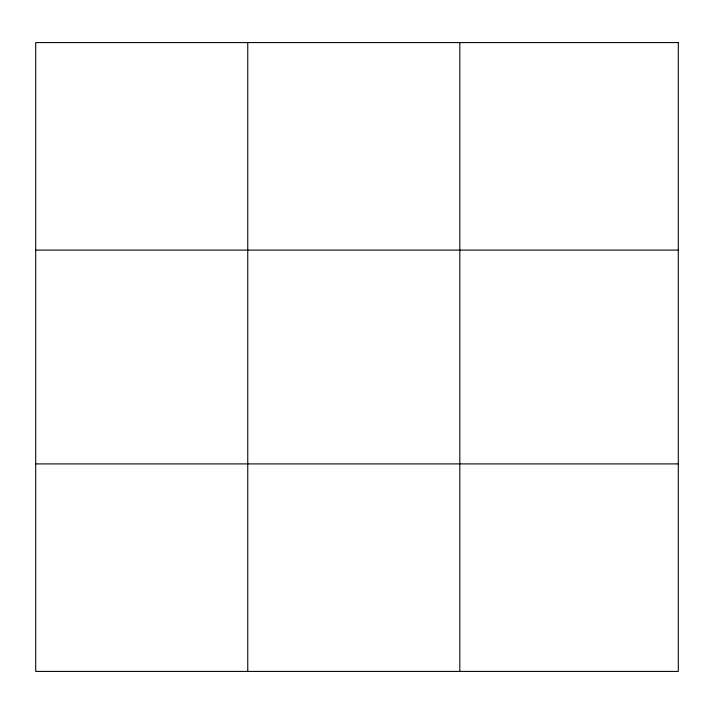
<?xml version="1.0" encoding="UTF-8"?>
<svg xmlns="http://www.w3.org/2000/svg" width="714" height="714" viewBox="0 0 714 714"><rect width="100%" height="100%" fill="white"/><g stroke="black" fill="none" stroke-linecap="round" stroke-linejoin="round"><path stroke-width="1.07" d="M247.758 42.581L247.758 671.419M459.816 42.581L459.816 671.419M35.7 250.096L678.3 250.096M35.7 463.904L678.3 463.904M678.3 42.581L678.3 671.419L35.7 671.419L35.7 42.581L678.3 42.581"/></g></svg>
